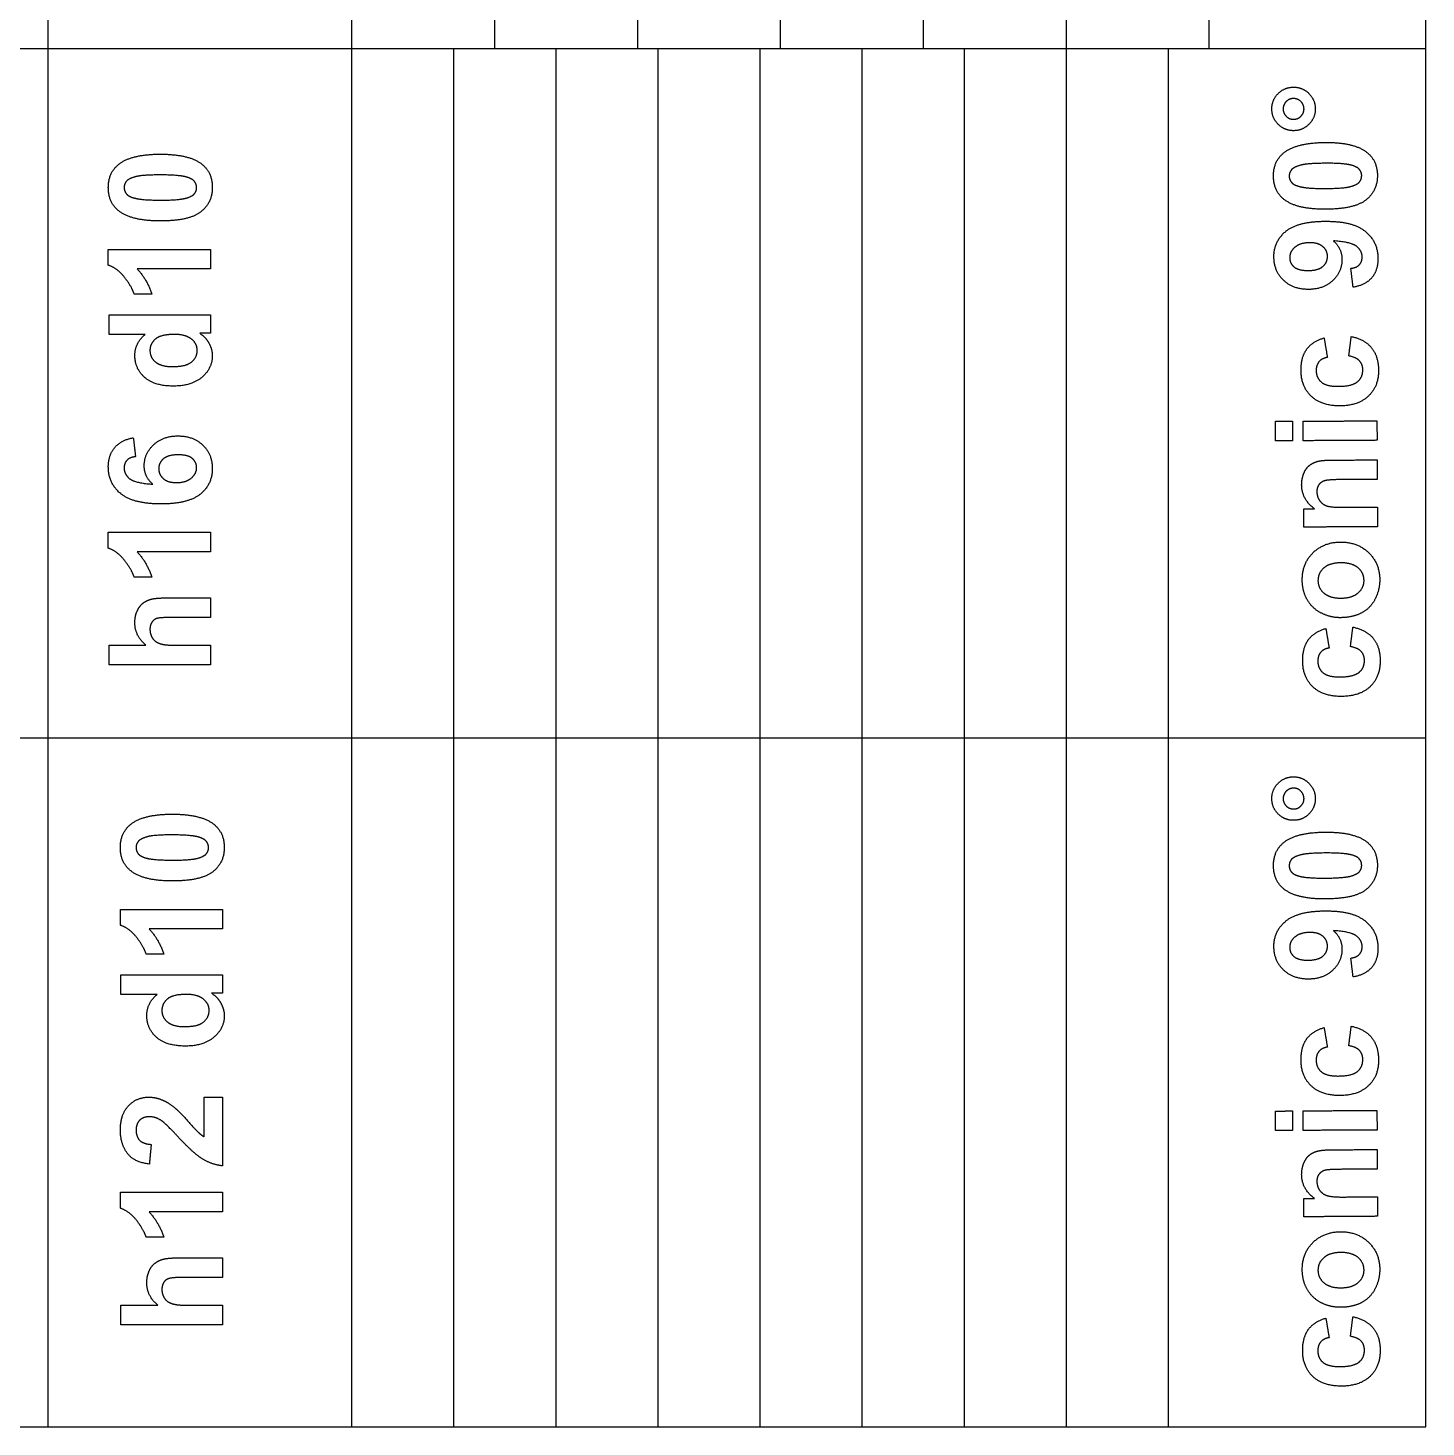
# Model space of a CAD drawing. Header units: millimetres. Extents: x 204 to 474, y 29 to 299.
# Drawn here: x 337.4 to 474.4, y 29.1 to 166.1 of the extents above; entities that cross this region are included whole.
import ezdxf

# ---------------------------------------------------------------- set-up
doc = ezdxf.new("R2010")
doc.units = ezdxf.units.MM
doc.header["$MEASUREMENT"] = 0
doc.layers.add('planar', color=12, linetype='Continuous', true_color=0xc80000)

msp = doc.modelspace()

# ---------------------------------------------------------------- linework, layer by layer
at = {"layer": 'planar'}
msp.add_lwpolyline([(204.38, 29.09), (474.38, 29.09), (474.38, 299.09), (204.38, 299.09)], close=True, dxfattribs=at)
for points in [[(339.38, 299.09), (339.38, 29.09)], [(369.12, 231.59), (369.12, 164.09)], [(383.12, 231.59), (383.12, 164.09)], [(397.12, 231.59), (397.12, 164.09)], [(411.12, 231.59), (411.12, 164.09)], [(425.12, 231.59), (425.12, 164.09)], [(439.12, 231.59), (439.12, 164.09)], [(453.12, 231.59), (453.12, 164.09)], [(204.38, 164.09), (474.38, 164.09)], [(369.12, 164.09), (369.12, 96.59)], [(379.12, 164.09), (379.12, 96.59)], [(389.12, 164.09), (389.12, 96.59)], [(399.12, 164.09), (399.12, 96.59)], [(409.12, 164.09), (409.12, 96.59)], [(419.12, 164.09), (419.12, 96.59)], [(429.12, 164.09), (429.12, 96.59)], [(439.12, 164.09), (439.12, 96.59)], [(449.12, 164.09), (449.12, 96.59)], [(204.38, 96.59), (474.38, 96.59)], [(369.12, 96.59), (369.12, 29.09)], [(379.12, 96.59), (379.12, 29.09)], [(389.12, 96.59), (389.12, 29.09)], [(399.12, 96.59), (399.12, 29.09)], [(409.12, 96.59), (409.12, 29.09)], [(419.12, 96.59), (419.12, 29.09)], [(429.12, 96.59), (429.12, 29.09)], [(439.12, 96.59), (439.12, 29.09)], [(449.12, 96.59), (449.12, 29.09)]]:
    msp.add_lwpolyline(points, dxfattribs=at)
for points in [[(459.89, 159.66), (460.51, 160.29), (461.39, 160.29)], [(461.39, 160.29), (462.28, 160.3), (462.9, 159.68)], [(459.28, 158.15), (459.27, 159.03), (459.89, 159.66)], [(461.4, 159.18), (460.98, 159.18), (460.68, 158.88)], [(462.12, 158.89), (461.82, 159.18), (461.4, 159.18)], [(462.9, 159.68), (463.53, 159.06), (463.54, 158.18)], [(459.91, 156.65), (459.28, 157.27), (459.28, 158.15)], [(460.68, 158.88), (460.39, 158.58), (460.39, 158.16)], [(460.39, 158.16), (460.39, 157.74), (460.69, 157.44)], [(462.43, 158.17), (462.42, 158.59), (462.12, 158.89)], [(462.13, 157.45), (462.43, 157.75), (462.43, 158.17)], [(463.54, 158.18), (463.54, 157.29), (462.92, 156.67)], [(461.42, 156.03), (460.53, 156.03), (459.91, 156.65)], [(460.69, 157.44), (460.99, 157.14), (461.41, 157.15)], [(461.41, 157.15), (461.83, 157.15), (462.13, 157.45)], [(462.92, 156.67), (462.3, 156.04), (461.42, 156.03)], [(460.46, 153.87), (461.68, 154.86), (464.52, 154.88)], [(464.52, 154.88), (467.35, 154.9), (468.59, 153.91)], [(346.33, 152.75), (347.55, 153.73), (350.39, 153.73)], [(350.39, 153.73), (353.22, 153.73), (354.46, 152.75)], [(459.44, 151.58), (459.43, 153.04), (460.46, 153.87)], [(468.59, 153.91), (469.61, 153.1), (469.62, 151.64)], [(345.29, 150.46), (345.29, 151.93), (346.33, 152.75)], [(354.46, 152.75), (355.48, 151.93), (355.48, 150.46)], [(461.2, 152.2), (460.98, 151.93), (460.98, 151.59)], [(462.09, 152.65), (461.42, 152.47), (461.2, 152.2)], [(464.53, 152.84), (462.75, 152.83), (462.09, 152.65)], [(467.05, 152.66), (466.3, 152.85), (464.53, 152.84)], [(467.85, 152.24), (467.63, 152.51), (467.05, 152.66)], [(468.08, 151.63), (468.08, 151.97), (467.85, 152.24)], [(347.06, 151.08), (346.84, 150.81), (346.84, 150.46)], [(347.95, 151.52), (347.28, 151.34), (347.06, 151.08)], [(350.39, 151.7), (348.61, 151.7), (347.95, 151.52)], [(352.91, 151.5), (352.17, 151.7), (350.39, 151.7)], [(353.71, 151.08), (353.49, 151.35), (352.91, 151.5)], [(353.94, 150.46), (353.94, 150.81), (353.71, 151.08)], [(460.47, 149.3), (459.45, 150.11), (459.44, 151.58)], [(460.98, 151.59), (460.98, 151.24), (461.21, 150.97)], [(461.21, 150.97), (461.43, 150.7), (462.01, 150.56)], [(466.98, 150.56), (467.64, 150.74), (467.86, 151.01)], [(467.86, 151.01), (468.08, 151.28), (468.08, 151.63)], [(469.62, 151.64), (469.63, 150.17), (468.52, 149.26)], [(346.31, 148.18), (345.29, 149), (345.29, 150.46)], [(346.84, 150.46), (346.84, 150.12), (347.06, 149.85)], [(347.06, 149.85), (347.28, 149.57), (347.86, 149.43)], [(347.86, 149.43), (348.61, 149.23), (350.39, 149.23)], [(350.39, 149.23), (352.17, 149.23), (352.83, 149.41)], [(352.83, 149.41), (353.5, 149.58), (353.72, 149.85)], [(353.72, 149.85), (353.94, 150.12), (353.94, 150.46)], [(355.48, 150.46), (355.48, 148.99), (354.36, 148.09)], [(462.01, 150.56), (462.76, 150.36), (464.54, 150.37)], [(464.54, 150.37), (466.32, 150.38), (466.98, 150.56)], [(350.37, 147.19), (347.55, 147.19), (346.31, 148.18)], [(354.36, 148.09), (353.24, 147.19), (350.37, 147.19)], [(464.53, 148.34), (461.72, 148.32), (460.47, 149.3)], [(468.52, 149.26), (467.4, 148.35), (464.53, 148.34)], [(460.64, 146.17), (461.81, 147.15), (464.5, 147.16)], [(464.5, 147.16), (467.23, 147.18), (468.44, 146.17)], [(459.48, 143.67), (459.47, 145.19), (460.64, 146.17)], [(467.57, 144.71), (467.02, 145.13), (465.31, 145.24)], [(465.31, 145.24), (466.15, 144.51), (466.15, 143.42)], [(468.44, 146.17), (469.66, 145.16), (469.67, 143.53)], [(345.29, 142.86), (345.29, 143.64), (345.29, 144.41)], [(345.29, 144.41), (350.29, 144.41), (355.29, 144.41)], [(355.29, 144.41), (355.29, 143.46), (355.29, 142.5)], [(461.54, 144.61), (461.02, 144.17), (461.03, 143.6)], [(462.99, 145.06), (462.05, 145.05), (461.54, 144.61)], [(464.28, 144.67), (463.84, 145.06), (462.99, 145.06)], [(464.73, 143.72), (464.73, 144.29), (464.28, 144.67)], [(468.13, 143.68), (468.12, 144.29), (467.57, 144.71)], [(346.89, 141.66), (346.21, 142.54), (345.29, 142.86)], [(355.29, 142.5), (351.7, 142.5), (348.11, 142.5)], [(348.11, 142.5), (349.09, 141.45), (349.55, 140.03)], [(460.43, 141.38), (459.49, 142.27), (459.48, 143.67)], [(461.03, 143.6), (461.03, 143.05), (461.46, 142.69)], [(461.46, 142.69), (461.88, 142.33), (462.84, 142.34)], [(462.84, 142.34), (463.82, 142.34), (464.28, 142.74)], [(464.28, 142.74), (464.73, 143.13), (464.73, 143.72)], [(466.15, 143.42), (466.16, 142.23), (465.25, 141.36)], [(467.02, 142.55), (467.59, 142.62), (467.86, 142.91)], [(467.24, 140.7), (467.13, 141.62), (467.02, 142.55)], [(467.86, 142.91), (468.13, 143.21), (468.13, 143.68)], [(469.67, 143.53), (469.68, 142.36), (469.07, 141.63)], [(347.82, 140.03), (347.58, 140.78), (346.89, 141.66)], [(462.89, 140.49), (461.36, 140.48), (460.43, 141.38)], [(465.25, 141.36), (464.35, 140.5), (462.89, 140.49)], [(469.07, 141.63), (468.46, 140.91), (467.24, 140.7)], [(349.55, 140.03), (348.69, 140.03), (347.82, 140.03)], [(345.36, 136.08), (345.36, 137.04), (345.36, 137.99)], [(345.36, 137.99), (350.32, 137.99), (355.29, 137.99)], [(355.29, 137.99), (355.29, 137.1), (355.29, 136.2)], [(348.89, 136.08), (347.12, 136.08), (345.36, 136.08)], [(347.89, 134.02), (347.89, 135.21), (348.89, 136.08)], [(349.92, 135.64), (349.37, 135.2), (349.37, 134.51)], [(351.73, 136.08), (350.48, 136.08), (349.92, 135.64)], [(353.43, 135.63), (352.86, 136.08), (351.73, 136.08)], [(355.29, 136.2), (354.77, 136.2), (354.24, 136.2)], [(354.24, 136.2), (354.86, 135.77), (355.17, 135.18)], [(462.69, 134.62), (463.25, 135.4), (464.4, 135.74)], [(464.4, 135.74), (464.56, 134.79), (464.72, 133.83)], [(466.82, 133.97), (466.94, 134.92), (467.06, 135.88)], [(467.06, 135.88), (468.37, 135.6), (469.05, 134.77)], [(349.37, 134.51), (349.37, 133.84), (349.91, 133.38)], [(353.24, 133.25), (354, 133.7), (354, 134.52)], [(354, 134.52), (354, 135.17), (353.43, 135.63)], [(355.17, 135.18), (355.48, 134.59), (355.48, 133.99)], [(462.14, 132.54), (462.13, 133.85), (462.69, 134.62)], [(469.05, 134.77), (469.72, 133.95), (469.73, 132.56)], [(348.85, 131.87), (347.89, 132.72), (347.89, 134.02)], [(349.91, 133.38), (350.46, 132.93), (351.55, 132.93)], [(351.55, 132.93), (352.72, 132.93), (353.24, 133.25)], [(355.48, 133.99), (355.48, 132.76), (354.47, 131.89)], [(463.89, 133.4), (463.62, 133.06), (463.62, 132.53)], [(464.72, 133.83), (464.17, 133.73), (463.89, 133.4)], [(467.88, 133.48), (467.57, 133.83), (466.82, 133.97)], [(468.19, 132.6), (468.19, 133.14), (467.88, 133.48)], [(351.66, 131.02), (349.81, 131.02), (348.85, 131.87)], [(354.47, 131.89), (353.46, 131.02), (351.66, 131.02)], [(463.16, 130.01), (462.15, 130.94), (462.14, 132.54)], [(463.62, 132.53), (463.62, 131.83), (464.13, 131.41)], [(467.66, 131.44), (468.19, 131.87), (468.19, 132.6)], [(469.73, 132.56), (469.74, 130.98), (468.74, 130.04)], [(464.13, 131.41), (464.63, 130.99), (465.81, 131)], [(465.81, 131), (467.12, 131), (467.66, 131.44)], [(465.96, 129.08), (464.16, 129.07), (463.16, 130.01)], [(468.74, 130.04), (467.74, 129.09), (465.96, 129.08)], [(459.64, 127.57), (460.47, 127.57), (461.3, 127.58)], [(459.65, 125.65), (459.64, 126.61), (459.64, 127.57)], [(461.3, 127.58), (461.31, 126.62), (461.31, 125.66)], [(462.35, 127.58), (465.96, 127.6), (469.57, 127.62)], [(462.36, 125.67), (462.36, 126.63), (462.35, 127.58)], [(469.57, 127.62), (469.58, 126.67), (469.59, 125.71)], [(349.73, 125.28), (350.64, 126.14), (352.09, 126.14)], [(352.09, 126.14), (353.62, 126.14), (354.55, 125.24)], [(345.29, 123.13), (345.29, 124.26), (345.92, 125.01)], [(345.92, 125.01), (346.55, 125.75), (347.74, 125.96)], [(347.74, 125.96), (347.85, 125.03), (347.95, 124.11)], [(348.81, 123.21), (348.81, 124.42), (349.73, 125.28)], [(354.55, 125.24), (355.48, 124.34), (355.48, 122.94)], [(461.31, 125.66), (460.48, 125.66), (459.65, 125.65)], [(469.59, 125.71), (465.97, 125.69), (462.36, 125.67)], [(347.11, 123.75), (346.84, 123.46), (346.84, 122.99)], [(347.95, 124.11), (347.38, 124.04), (347.11, 123.75)], [(350.69, 123.9), (350.23, 123.51), (350.23, 122.92)], [(352.14, 124.29), (351.15, 124.29), (350.69, 123.9)], [(353.52, 123.93), (353.09, 124.29), (352.14, 124.29)], [(353.94, 123.02), (353.94, 123.56), (353.52, 123.93)], [(463, 123.28), (463.36, 123.55), (463.81, 123.66)], [(463.81, 123.66), (464.26, 123.77), (465.1, 123.77)], [(465.1, 123.77), (467.35, 123.78), (469.6, 123.8)], [(469.6, 123.8), (469.6, 122.84), (469.61, 121.88)], [(346.5, 120.49), (345.29, 121.5), (345.29, 123.13)], [(346.84, 122.99), (346.84, 122.38), (347.38, 121.95)], [(347.38, 121.95), (347.93, 121.53), (349.65, 121.41)], [(349.65, 121.41), (348.81, 122.14), (348.81, 123.21)], [(350.23, 122.92), (350.23, 122.36), (350.67, 121.97)], [(350.67, 121.97), (351.11, 121.57), (351.96, 121.57)], [(351.96, 121.57), (352.91, 121.57), (353.42, 122.01)], [(353.42, 122.01), (353.94, 122.45), (353.94, 123.02)], [(355.48, 122.94), (355.48, 121.42), (354.31, 120.45)], [(462.2, 121.35), (462.2, 121.98), (462.42, 122.5)], [(462.42, 122.5), (462.65, 123.02), (463, 123.28)], [(463.45, 119.01), (462.21, 119.94), (462.2, 121.35)], [(463.87, 121.34), (463.69, 121.07), (463.69, 120.69)], [(463.69, 120.69), (463.69, 120.2), (463.96, 119.81)], [(464.41, 121.73), (464.06, 121.61), (463.87, 121.34)], [(465.92, 121.86), (464.75, 121.86), (464.41, 121.73)], [(469.61, 121.88), (467.76, 121.87), (465.92, 121.86)], [(350.46, 119.48), (347.72, 119.48), (346.5, 120.49)], [(354.31, 120.45), (353.13, 119.48), (350.46, 119.48)], [(463.96, 119.81), (464.24, 119.42), (464.69, 119.28)], [(464.69, 119.28), (465.14, 119.14), (466.35, 119.15)], [(462.4, 119), (462.93, 119.01), (463.45, 119.01)], [(462.41, 117.21), (462.41, 118.11), (462.4, 119)], [(466.35, 119.15), (467.99, 119.16), (469.62, 119.17)], [(469.62, 119.17), (469.63, 118.21), (469.63, 117.25)], [(345.29, 115.15), (345.29, 115.92), (345.29, 116.7)], [(345.29, 116.7), (350.29, 116.7), (355.29, 116.7)], [(355.29, 116.7), (355.29, 115.74), (355.29, 114.78)], [(469.63, 117.25), (466.02, 117.23), (462.41, 117.21)], [(346.89, 113.94), (346.21, 114.82), (345.29, 115.15)], [(463.31, 114.7), (464.38, 115.74), (466.01, 115.75)], [(466.01, 115.75), (467.66, 115.76), (468.75, 114.72)], [(347.82, 112.32), (347.58, 113.06), (346.89, 113.94)], [(355.29, 114.78), (351.7, 114.78), (348.11, 114.78)], [(348.11, 114.78), (349.09, 113.74), (349.55, 112.32)], [(462.26, 112.02), (462.25, 113.65), (463.31, 114.7)], [(466.03, 113.71), (464.95, 113.71), (464.37, 113.21)], [(467.72, 113.23), (467.13, 113.72), (466.03, 113.71)], [(468.75, 114.72), (469.84, 113.67), (469.85, 112.08)], [(464.37, 113.21), (463.8, 112.71), (463.8, 111.98)], [(468.31, 112), (468.3, 112.73), (467.72, 113.23)], [(349.55, 112.32), (348.69, 112.32), (347.82, 112.32)], [(462.74, 110.11), (462.26, 110.97), (462.26, 112.02)], [(463.8, 111.98), (463.8, 111.24), (464.39, 110.75)], [(467.73, 110.77), (468.31, 111.27), (468.31, 112)], [(469.85, 112.08), (469.85, 111.09), (469.41, 110.19)], [(348.13, 109.02), (348.38, 109.55), (348.76, 109.82)], [(348.76, 109.82), (349.14, 110.08), (349.61, 110.18)], [(349.61, 110.18), (350.07, 110.28), (351.04, 110.28)], [(351.04, 110.28), (353.17, 110.28), (355.29, 110.28)], [(355.29, 110.28), (355.29, 109.32), (355.29, 108.36)], [(464.11, 108.8), (463.22, 109.26), (462.74, 110.11)], [(464.39, 110.75), (464.97, 110.25), (466.06, 110.26)], [(466.06, 110.26), (467.15, 110.26), (467.73, 110.77)], [(469.41, 110.19), (468.96, 109.29), (468.09, 108.82)], [(347.89, 107.84), (347.89, 108.5), (348.13, 109.02)], [(350.03, 108.26), (349.73, 108.15), (349.55, 107.88)], [(351.48, 108.36), (350.34, 108.36), (350.03, 108.26)], [(355.29, 108.36), (353.39, 108.36), (351.48, 108.36)], [(465.97, 108.34), (465.01, 108.34), (464.11, 108.8)], [(468.09, 108.82), (467.22, 108.35), (465.97, 108.34)], [(348.96, 105.65), (347.89, 106.57), (347.89, 107.84)], [(349.55, 107.88), (349.37, 107.61), (349.37, 107.2)], [(349.37, 107.2), (349.37, 106.73), (349.6, 106.36)], [(462.85, 106.17), (463.41, 106.94), (464.57, 107.29)], [(464.57, 107.29), (464.73, 106.33), (464.89, 105.37)], [(466.98, 105.51), (467.1, 106.47), (467.22, 107.42)], [(467.22, 107.42), (468.54, 107.14), (469.21, 106.32)], [(345.36, 105.65), (347.16, 105.65), (348.96, 105.65)], [(345.36, 103.73), (345.36, 104.69), (345.36, 105.65)], [(349.6, 106.36), (349.83, 105.99), (350.3, 105.82)], [(350.3, 105.82), (350.76, 105.65), (351.67, 105.65)], [(351.67, 105.65), (353.48, 105.65), (355.29, 105.65)], [(355.29, 105.65), (355.29, 104.69), (355.29, 103.73)], [(462.3, 104.08), (462.29, 105.39), (462.85, 106.17)], [(468.04, 105.03), (467.73, 105.37), (466.98, 105.51)], [(469.21, 106.32), (469.89, 105.5), (469.89, 104.11)], [(464.06, 104.94), (463.78, 104.61), (463.78, 104.08)], [(464.89, 105.37), (464.33, 105.28), (464.06, 104.94)], [(467.82, 102.98), (468.35, 103.42), (468.35, 104.14)], [(468.35, 104.14), (468.35, 104.68), (468.04, 105.03)], [(355.29, 103.73), (350.32, 103.73), (345.36, 103.73)], [(463.32, 101.55), (462.31, 102.48), (462.3, 104.08)], [(463.78, 104.08), (463.79, 103.37), (464.29, 102.95)], [(464.29, 102.95), (464.79, 102.53), (465.97, 102.54)], [(465.97, 102.54), (467.28, 102.55), (467.82, 102.98)], [(469.89, 104.11), (469.9, 102.53), (468.9, 101.58)], [(466.12, 100.63), (464.32, 100.62), (463.32, 101.55)], [(468.9, 101.58), (467.9, 100.64), (466.12, 100.63)], [(459.28, 90.61), (459.27, 91.5), (459.89, 92.12)], [(459.89, 92.12), (460.51, 92.75), (461.39, 92.76)], [(461.39, 92.76), (462.28, 92.76), (462.9, 92.14)], [(462.9, 92.14), (463.53, 91.52), (463.54, 90.64)], [(459.91, 89.11), (459.28, 89.73), (459.28, 90.61)], [(460.68, 91.34), (460.39, 91.04), (460.39, 90.62)], [(460.39, 90.62), (460.39, 90.2), (460.69, 89.9)], [(461.4, 91.65), (460.98, 91.64), (460.68, 91.34)], [(462.12, 91.35), (461.82, 91.65), (461.4, 91.65)], [(462.43, 90.63), (462.42, 91.05), (462.12, 91.35)], [(462.13, 89.91), (462.43, 90.21), (462.43, 90.63)], [(463.54, 90.64), (463.54, 89.76), (462.92, 89.13)], [(347.5, 88.12), (348.73, 89.1), (351.56, 89.1)], [(351.56, 89.1), (354.39, 89.1), (355.63, 88.11)], [(461.42, 88.5), (460.53, 88.49), (459.91, 89.11)], [(460.69, 89.9), (460.99, 89.61), (461.41, 89.61)], [(461.41, 89.61), (461.83, 89.61), (462.13, 89.91)], [(462.92, 89.13), (462.3, 88.5), (461.42, 88.5)], [(346.47, 85.83), (346.47, 87.29), (347.5, 88.12)], [(355.63, 88.11), (356.65, 87.29), (356.65, 85.83)], [(348.23, 86.44), (348.01, 86.18), (348.01, 85.83)], [(349.12, 86.89), (348.46, 86.71), (348.23, 86.44)], [(351.56, 87.07), (349.79, 87.07), (349.12, 86.89)], [(354.08, 86.87), (353.34, 87.07), (351.56, 87.07)], [(354.88, 86.45), (354.66, 86.72), (354.08, 86.87)], [(355.11, 85.83), (355.11, 86.18), (354.88, 86.45)], [(459.44, 84.04), (459.43, 85.51), (460.46, 86.34)], [(460.46, 86.34), (461.68, 87.33), (464.52, 87.34)], [(464.52, 87.34), (467.35, 87.36), (468.59, 86.38)], [(468.59, 86.38), (469.61, 85.56), (469.62, 84.1)], [(347.49, 83.55), (346.47, 84.37), (346.47, 85.83)], [(348.01, 85.83), (348.01, 85.48), (348.23, 85.21)], [(348.23, 85.21), (348.46, 84.94), (349.04, 84.79)], [(354, 84.77), (354.67, 84.95), (354.89, 85.22)], [(354.89, 85.22), (355.11, 85.48), (355.11, 85.83)], [(356.65, 85.83), (356.65, 84.36), (355.53, 83.46)], [(462.09, 85.11), (461.42, 84.93), (461.2, 84.67)], [(464.53, 85.3), (462.75, 85.29), (462.09, 85.11)], [(467.05, 85.12), (466.3, 85.31), (464.53, 85.3)], [(467.85, 84.71), (467.63, 84.98), (467.05, 85.12)], [(349.04, 84.79), (349.79, 84.6), (351.56, 84.6)], [(351.56, 84.6), (353.34, 84.6), (354, 84.77)], [(460.47, 81.76), (459.45, 82.58), (459.44, 84.04)], [(461.2, 84.67), (460.98, 84.4), (460.98, 84.05)], [(460.98, 84.05), (460.98, 83.7), (461.21, 83.43)], [(468.08, 84.09), (468.08, 84.44), (467.85, 84.71)], [(467.86, 83.48), (468.08, 83.74), (468.08, 84.09)], [(469.62, 84.1), (469.63, 82.63), (468.52, 81.72)], [(351.54, 82.56), (348.73, 82.56), (347.49, 83.55)], [(355.53, 83.46), (354.41, 82.56), (351.54, 82.56)], [(461.21, 83.43), (461.43, 83.16), (462.01, 83.02)], [(462.01, 83.02), (462.76, 82.83), (464.54, 82.84)], [(464.54, 82.84), (466.32, 82.85), (466.98, 83.03)], [(466.98, 83.03), (467.64, 83.21), (467.86, 83.48)], [(464.53, 80.8), (461.72, 80.78), (460.47, 81.76)], [(468.52, 81.72), (467.4, 80.81), (464.53, 80.8)], [(346.47, 78.23), (346.47, 79.01), (346.47, 79.78)], [(346.47, 79.78), (351.47, 79.78), (356.47, 79.78)], [(356.47, 79.78), (356.47, 78.82), (356.47, 77.87)], [(460.64, 78.63), (461.81, 79.61), (464.5, 79.63)], [(464.5, 79.63), (467.23, 79.64), (468.44, 78.63)], [(348.07, 77.03), (347.38, 77.9), (346.47, 78.23)], [(459.48, 76.13), (459.47, 77.65), (460.64, 78.63)], [(468.44, 78.63), (469.66, 77.62), (469.67, 75.99)], [(349, 75.4), (348.75, 76.15), (348.07, 77.03)], [(356.47, 77.87), (352.87, 77.87), (349.28, 77.87)], [(349.28, 77.87), (350.26, 76.82), (350.73, 75.4)], [(461.54, 77.07), (461.02, 76.63), (461.03, 76.06)], [(462.99, 77.52), (462.05, 77.51), (461.54, 77.07)], [(464.28, 77.14), (463.84, 77.52), (462.99, 77.52)], [(464.73, 76.18), (464.73, 76.75), (464.28, 77.14)], [(467.57, 77.17), (467.02, 77.59), (465.31, 77.7)], [(465.31, 77.7), (466.15, 76.97), (466.15, 75.88)], [(468.13, 76.15), (468.12, 76.75), (467.57, 77.17)], [(350.73, 75.4), (349.86, 75.4), (349, 75.4)], [(460.43, 73.84), (459.49, 74.73), (459.48, 76.13)], [(461.03, 76.06), (461.03, 75.51), (461.46, 75.15)], [(464.28, 75.2), (464.73, 75.6), (464.73, 76.18)], [(466.15, 75.88), (466.16, 74.69), (465.25, 73.83)], [(467.02, 75.01), (467.59, 75.08), (467.86, 75.38)], [(467.86, 75.38), (468.13, 75.67), (468.13, 76.15)], [(469.67, 75.99), (469.68, 74.82), (469.07, 74.1)], [(461.46, 75.15), (461.88, 74.8), (462.84, 74.8)], [(462.84, 74.8), (463.82, 74.81), (464.28, 75.2)], [(467.24, 73.16), (467.13, 74.08), (467.02, 75.01)], [(469.07, 74.1), (468.46, 73.37), (467.24, 73.16)], [(346.53, 71.45), (346.53, 72.4), (346.53, 73.36)], [(346.53, 73.36), (351.5, 73.36), (356.47, 73.36)], [(356.47, 73.36), (356.47, 72.47), (356.47, 71.57)], [(462.89, 72.95), (461.36, 72.94), (460.43, 73.84)], [(465.25, 73.83), (464.35, 72.96), (462.89, 72.95)], [(350.06, 71.45), (348.29, 71.45), (346.53, 71.45)], [(349.06, 69.39), (349.06, 70.58), (350.06, 71.45)], [(352.91, 71.45), (351.65, 71.45), (351.09, 71.01)], [(354.6, 70.99), (354.04, 71.45), (352.91, 71.45)], [(356.47, 71.57), (355.94, 71.57), (355.41, 71.57)], [(355.41, 71.57), (356.03, 71.14), (356.34, 70.55)], [(351.09, 71.01), (350.54, 70.56), (350.54, 69.87)], [(350.54, 69.87), (350.54, 69.2), (351.09, 68.75)], [(354.41, 68.61), (355.17, 69.07), (355.17, 69.89)], [(355.17, 69.89), (355.17, 70.54), (354.6, 70.99)], [(356.34, 70.55), (356.65, 69.95), (356.65, 69.35)], [(350.02, 67.24), (349.06, 68.09), (349.06, 69.39)], [(351.09, 68.75), (351.63, 68.3), (352.72, 68.3)], [(352.72, 68.3), (353.89, 68.3), (354.41, 68.61)], [(356.65, 69.35), (356.65, 68.13), (355.64, 67.26)], [(352.83, 66.39), (350.98, 66.39), (350.02, 67.24)], [(355.64, 67.26), (354.63, 66.39), (352.83, 66.39)], [(462.69, 67.09), (463.25, 67.86), (464.4, 68.2)], [(464.4, 68.2), (464.56, 67.25), (464.72, 66.29)], [(466.82, 66.43), (466.94, 67.39), (467.06, 68.34)], [(467.06, 68.34), (468.37, 68.06), (469.05, 67.24)], [(469.05, 67.24), (469.72, 66.41), (469.73, 65.02)], [(462.14, 65), (462.13, 66.31), (462.69, 67.09)], [(463.89, 65.86), (463.62, 65.53), (463.62, 65)], [(464.72, 66.29), (464.17, 66.2), (463.89, 65.86)], [(467.88, 65.95), (467.57, 66.29), (466.82, 66.43)], [(468.19, 65.06), (468.19, 65.6), (467.88, 65.95)], [(463.16, 62.47), (462.15, 63.4), (462.14, 65)], [(463.62, 65), (463.62, 64.29), (464.13, 63.87)], [(467.66, 63.9), (468.19, 64.33), (468.19, 65.06)], [(469.73, 65.02), (469.74, 63.45), (468.74, 62.5)], [(464.13, 63.87), (464.63, 63.45), (465.81, 63.46)], [(465.81, 63.46), (467.12, 63.47), (467.66, 63.9)], [(465.96, 61.55), (464.16, 61.54), (463.16, 62.47)], [(468.74, 62.5), (467.74, 61.56), (465.96, 61.55)], [(346.47, 58.19), (346.47, 59.68), (347.26, 60.53)], [(347.26, 60.53), (348.05, 61.39), (349.23, 61.39)], [(349.23, 61.39), (349.9, 61.39), (350.51, 61.14)], [(350.51, 61.14), (351.12, 60.9), (351.78, 60.37)], [(351.78, 60.37), (352.22, 60.01), (353.05, 59.08)], [(354.68, 61.39), (355.57, 61.39), (356.47, 61.39)], [(354.68, 57.51), (354.68, 59.45), (354.68, 61.39)], [(356.47, 61.39), (356.47, 58.02), (356.47, 54.66)], [(348.35, 59.12), (348.01, 58.77), (348.01, 58.15)], [(349.34, 59.47), (348.7, 59.47), (348.35, 59.12)], [(350.51, 59.08), (349.92, 59.47), (349.34, 59.47)], [(352.15, 57.48), (350.94, 58.78), (350.51, 59.08)], [(353.05, 59.08), (353.88, 58.15), (354.15, 57.91)], [(459.64, 60.03), (460.47, 60.03), (461.3, 60.04)], [(459.65, 58.12), (459.64, 59.07), (459.64, 60.03)], [(461.3, 60.04), (461.31, 59.08), (461.31, 58.13)], [(462.35, 60.05), (465.96, 60.07), (469.57, 60.09)], [(462.36, 58.13), (462.36, 59.09), (462.35, 60.05)], [(469.57, 60.09), (469.58, 59.13), (469.59, 58.17)], [(347.13, 55.92), (346.47, 56.83), (346.47, 58.19)], [(348.01, 58.15), (348.01, 57.54), (348.35, 57.17)], [(354.15, 57.91), (354.42, 57.66), (354.68, 57.51)], [(461.31, 58.13), (460.48, 58.12), (459.65, 58.12)], [(469.59, 58.17), (465.97, 58.15), (462.36, 58.13)], [(348.35, 57.17), (348.7, 56.81), (349.49, 56.76)], [(349.49, 56.76), (349.4, 55.8), (349.31, 54.84)], [(354.55, 55.32), (353.65, 55.86), (352.15, 57.48)], [(463.81, 56.12), (464.26, 56.23), (465.1, 56.23)], [(465.1, 56.23), (467.35, 56.25), (469.6, 56.26)], [(469.6, 56.26), (469.6, 55.3), (469.61, 54.35)], [(349.31, 54.84), (347.79, 55.01), (347.13, 55.92)], [(356.47, 54.66), (355.46, 54.77), (354.55, 55.32)], [(462.2, 53.82), (462.2, 54.44), (462.42, 54.96)], [(462.42, 54.96), (462.65, 55.48), (463, 55.75)], [(463, 55.75), (463.36, 56.02), (463.81, 56.12)], [(463.45, 51.47), (462.21, 52.4), (462.2, 53.82)], [(463.87, 53.8), (463.69, 53.53), (463.69, 53.15)], [(464.41, 54.2), (464.06, 54.07), (463.87, 53.8)], [(465.92, 54.32), (464.75, 54.32), (464.41, 54.2)], [(469.61, 54.35), (467.76, 54.33), (465.92, 54.32)], [(346.47, 50.51), (346.47, 51.29), (346.47, 52.07)], [(346.47, 52.07), (351.47, 52.07), (356.47, 52.07)], [(356.47, 52.07), (356.47, 51.11), (356.47, 50.15)], [(463.69, 53.15), (463.69, 52.66), (463.96, 52.27)], [(463.96, 52.27), (464.24, 51.89), (464.69, 51.75)], [(462.4, 51.46), (462.93, 51.47), (463.45, 51.47)], [(462.41, 49.67), (462.41, 50.57), (462.4, 51.46)], [(464.69, 51.75), (465.14, 51.6), (466.35, 51.61)], [(466.35, 51.61), (467.99, 51.62), (469.62, 51.63)], [(469.62, 51.63), (469.63, 50.67), (469.63, 49.72)], [(348.07, 49.31), (347.38, 50.19), (346.47, 50.51)], [(356.47, 50.15), (352.87, 50.15), (349.28, 50.15)], [(349.28, 50.15), (350.26, 49.1), (350.73, 47.68)], [(469.63, 49.72), (466.02, 49.7), (462.41, 49.67)], [(349, 47.68), (348.75, 48.43), (348.07, 49.31)], [(463.31, 47.16), (464.38, 48.2), (466.01, 48.21)], [(466.01, 48.21), (467.66, 48.22), (468.75, 47.18)], [(350.73, 47.68), (349.86, 47.68), (349, 47.68)], [(462.26, 44.48), (462.25, 46.11), (463.31, 47.16)], [(468.75, 47.18), (469.84, 46.13), (469.85, 44.54)], [(349.93, 45.18), (350.31, 45.45), (350.78, 45.55)], [(350.78, 45.55), (351.24, 45.65), (352.22, 45.65)], [(352.22, 45.65), (354.34, 45.65), (356.47, 45.65)], [(356.47, 45.65), (356.47, 44.69), (356.47, 43.73)], [(464.37, 45.67), (463.8, 45.17), (463.8, 44.44)], [(466.03, 46.18), (464.95, 46.17), (464.37, 45.67)], [(467.72, 45.69), (467.13, 46.18), (466.03, 46.18)], [(468.31, 44.46), (468.3, 45.2), (467.72, 45.69)], [(349.06, 43.21), (349.06, 43.86), (349.3, 44.39)], [(349.3, 44.39), (349.55, 44.92), (349.93, 45.18)], [(462.74, 42.58), (462.26, 43.43), (462.26, 44.48)], [(463.8, 44.44), (463.8, 43.71), (464.39, 43.21)], [(467.73, 43.23), (468.31, 43.73), (468.31, 44.46)], [(469.85, 44.54), (469.85, 43.55), (469.41, 42.65)], [(350.13, 41.02), (349.06, 41.93), (349.06, 43.21)], [(350.72, 43.25), (350.54, 42.97), (350.54, 42.56)], [(350.54, 42.56), (350.54, 42.1), (350.77, 41.73)], [(351.21, 43.62), (350.9, 43.52), (350.72, 43.25)], [(352.65, 43.73), (351.51, 43.73), (351.21, 43.62)], [(356.47, 43.73), (354.56, 43.73), (352.65, 43.73)], [(464.11, 41.26), (463.22, 41.72), (462.74, 42.58)], [(464.39, 43.21), (464.97, 42.71), (466.06, 42.72)], [(466.06, 42.72), (467.15, 42.73), (467.73, 43.23)], [(469.41, 42.65), (468.96, 41.76), (468.09, 41.28)], [(350.77, 41.73), (351, 41.36), (351.47, 41.19)], [(351.47, 41.19), (351.94, 41.02), (352.85, 41.02)], [(465.97, 40.81), (465.01, 40.8), (464.11, 41.26)], [(468.09, 41.28), (467.22, 40.81), (465.97, 40.81)], [(346.53, 41.02), (348.33, 41.02), (350.13, 41.02)], [(346.53, 39.1), (346.53, 40.06), (346.53, 41.02)], [(352.85, 41.02), (354.66, 41.02), (356.47, 41.02)], [(356.47, 41.02), (356.47, 40.06), (356.47, 39.1)], [(462.85, 38.63), (463.41, 39.4), (464.57, 39.75)], [(464.57, 39.75), (464.73, 38.79), (464.89, 37.84)], [(466.98, 37.97), (467.1, 38.93), (467.22, 39.89)], [(467.22, 39.89), (468.54, 39.6), (469.21, 38.78)], [(356.47, 39.1), (351.5, 39.1), (346.53, 39.1)], [(462.3, 36.54), (462.29, 37.85), (462.85, 38.63)], [(469.21, 38.78), (469.89, 37.96), (469.89, 36.57)], [(464.06, 37.4), (463.78, 37.07), (463.78, 36.54)], [(464.89, 37.84), (464.33, 37.74), (464.06, 37.4)], [(468.04, 37.49), (467.73, 37.83), (466.98, 37.97)], [(468.35, 36.6), (468.35, 37.15), (468.04, 37.49)], [(463.32, 34.01), (462.31, 34.95), (462.3, 36.54)], [(463.78, 36.54), (463.79, 35.83), (464.29, 35.41)], [(467.82, 35.44), (468.35, 35.88), (468.35, 36.6)], [(469.89, 36.57), (469.9, 34.99), (468.9, 34.05)], [(464.29, 35.41), (464.79, 35), (465.97, 35)], [(465.97, 35), (467.28, 35.01), (467.82, 35.44)], [(466.12, 33.09), (464.32, 33.08), (463.32, 34.01)], [(468.9, 34.05), (467.9, 33.1), (466.12, 33.09)]]:
    msp.add_open_spline(points, degree=2, dxfattribs=at)

doc.saveas('drawing.dxf')
